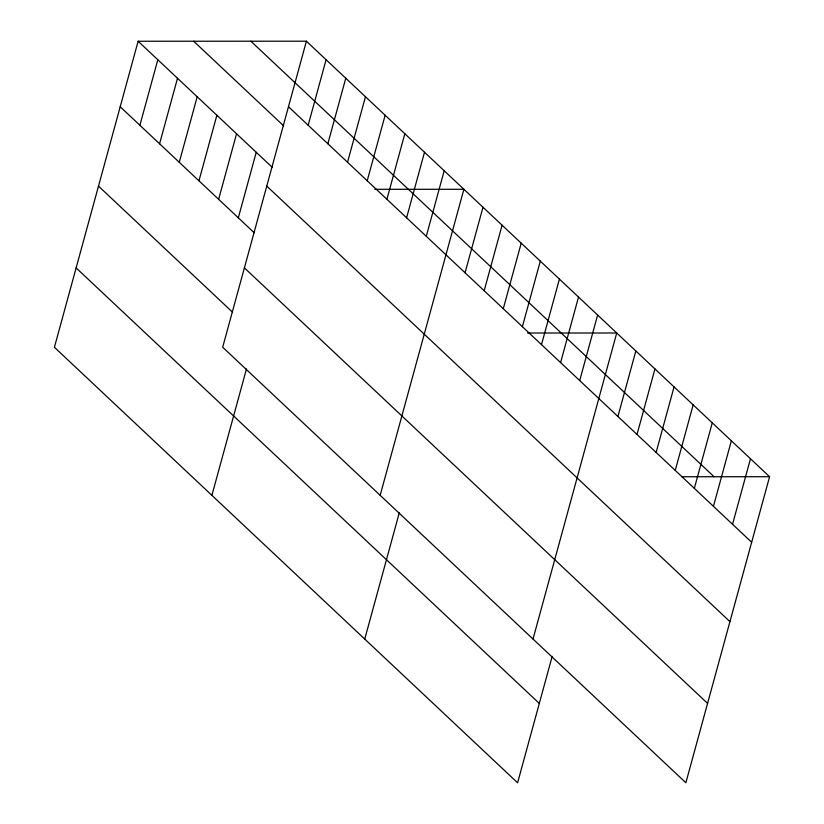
<?xml version="1.0" encoding="UTF-8"?>
<svg xmlns="http://www.w3.org/2000/svg" width="824" height="824" viewBox="0 0 824 824"><rect width="100%" height="100%" fill="white"/><g stroke="black" fill="none" stroke-linecap="round" stroke-linejoin="round"><path stroke-width="1.24" d="M306.404 41.2L222.686 347.234L685.867 782.759L769.585 476.725L306.404 41.2L138.133 41.241L54.415 347.275L517.596 782.8L552.183 656.357M139.895 125.279L157.827 59.75M159.578 143.788L177.51 78.259M179.261 162.297L197.194 96.769M198.955 180.806L216.877 115.278M218.638 199.315L236.56 133.787M238.321 217.824L256.243 152.296M308.166 125.238L326.088 59.709M211.892 495.358L246.489 368.905M327.849 143.747L345.781 78.218M347.532 162.256L365.465 96.727M367.216 180.765L385.148 115.236M386.909 199.274L404.831 133.745M406.593 217.783L424.514 152.255M426.276 236.303L444.198 170.774M380.163 495.317L463.891 189.283L374.776 189.304M364.744 639.074L399.341 512.631M465.066 272.775L482.998 207.246M484.172 290.738L502.094 225.21M503.279 308.701L521.201 243.173M522.385 326.664L540.307 261.136M541.492 344.638L559.414 279.109M560.598 362.601L578.52 297.073M579.705 380.564L597.627 315.036M533.015 639.033L616.733 332.999L527.628 333.02M617.918 416.501L635.84 350.973M637.024 434.464L654.946 368.936M656.131 452.428L674.053 386.899M675.237 470.391L693.159 404.862M694.344 488.354L712.266 422.825M713.44 506.327L731.372 440.799M732.546 524.291L750.479 458.762M681.716 476.746L769.585 476.725M250.877 41.21L714.058 476.736M288.482 106.729L751.653 542.254M193.671 41.231L283.652 125.845M138.133 41.241L272.188 167.282M266.77 186.1L729.94 621.626M120.211 106.77L254.256 232.811M244.398 267.872L707.579 703.397M98.499 186.131L232.543 312.183M76.127 267.903L539.308 703.439"/></g></svg>
